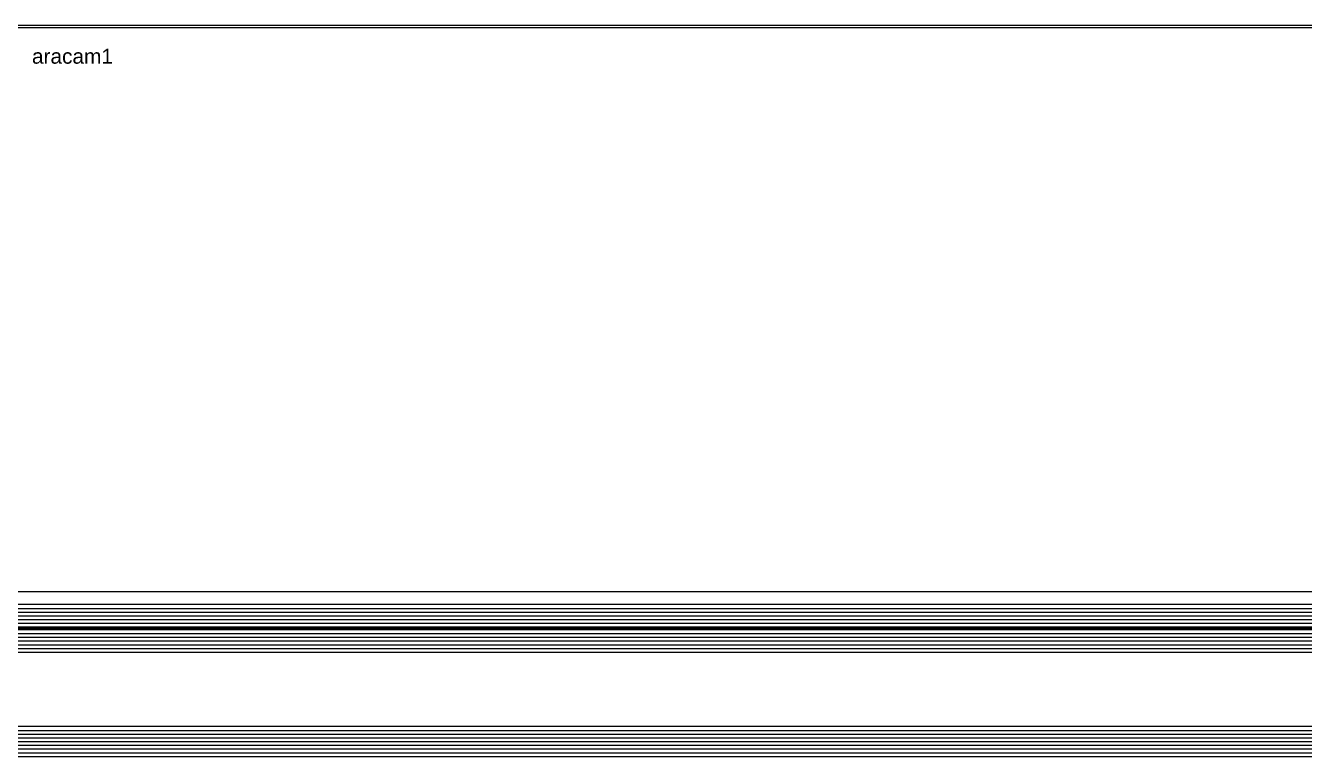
# Model space of a CAD drawing. Header units: inches. Extents: x -772 to 6765, y -813 to 4093.
# Drawn here: x 2832.55 to 2866.89, y -66.62 to -47 of the extents above; entities that cross this region are included whole.
import ezdxf

# ---------------------------------------------------------------- set-up
doc = ezdxf.new("R2010")
doc.units = ezdxf.units.IN
doc.header["$MEASUREMENT"] = 0
doc.linetypes.add('HIDDEN2', pattern=[0.1875, 0.125, -0.0625])
for name, color, linetype in [('aksoy_block', 7, 'Continuous'), ('aksoy_detaytarama', 252, 'Continuous'), ('aksoy_kapali', 3, 'Continuous'), ('H_FAC_Cam', 153, 'Continuous'), ('H_GEN_Greyscale1', 251, 'Continuous')]:
    doc.layers.add(name, color=color, linetype=linetype)
doc.styles.get("Standard").update_dxf_attribs({"font": 'arial.ttf'})

# ---------------------------------------------------------------- blocks, each defined once
blk = doc.blocks.new('*U213')
at = {"layer": 'aksoy_detaytarama'}
for p, q in [((-88.68, -118.76), (653.82, -118.76)), ((-88.68, -119.76), (653.82, -119.76)), ((-88.68, -120.76), (653.82, -120.76)), ((-88.68, -121.76), (653.82, -121.76)), ((-88.68, -122.76), (653.82, -122.76)), ((-88.68, -125.52), (653.82, -125.52)), ((-88.68, -126.52), (653.82, -126.52)), ((-88.68, -127.52), (653.82, -127.52)), ((-88.68, -128.52), (653.82, -128.52)), ((-88.68, -129.52), (653.82, -129.52)), ((-88.68, -151.52), (653.82, -151.52)), ((-88.68, -152.52), (653.82, -152.52)), ((-88.68, -153.52), (653.82, -153.52)), ((-88.68, -154.52), (653.82, -154.52)), ((-88.68, -155.52), (653.82, -155.52)), ((-88.68, -156.52), (653.82, -156.52)), ((-88.68, -157.52), (653.82, -157.52))]:
    blk.add_line(p, q, dxfattribs=at)
at = {"layer": 'aksoy_detaytarama', "linetype": 'HIDDEN2', "const_width": 0.76}
blk.add_lwpolyline([(653.82, -124.14), (-88.68, -124.14)], dxfattribs=at)
at = {"layer": 'H_FAC_Cam'}
for points in [[(653.82, -117.76), (-88.68, -117.76)], [(-88.68, -123.76), (653.82, -123.76)], [(653.82, -124.52), (-88.68, -124.52)], [(-88.68, -130.52), (653.82, -130.52)], [(653.82, -150.52), (-88.68, -150.52)], [(-88.68, -158.52), (653.82, -158.52)]]:
    blk.add_lwpolyline(points, dxfattribs=at)
at = {"layer": 'H_GEN_Greyscale1'}
blk.add_line((-88.68, -114.26), (653.82, -114.26), dxfattribs=at)
blk.add_lwpolyline([(653.82, 37.09), (-88.68, 37.09)], dxfattribs=at)
at = {"layer": 'aksoy_kapali', "ltscale": 0.5}
blk.add_text('aracam1', height=4, dxfattribs=at).set_placement((-77.75, 27.47))

msp = doc.modelspace()

# ---------------------------------------------------------------- linework, layer by layer
at = {"layer": 'H_GEN_Greyscale1'}
msp.add_line((3341.875, -47), (2603.125, -47), dxfattribs=at)

# ---------------------------------------------------------------- block references
at = {"layer": 'aksoy_block', "xscale": 0.1, "yscale": 0.1, "zscale": 0.1}
msp.add_blockref('*U213', (2840.493, -50.771), dxfattribs=at)

doc.saveas('drawing.dxf')
